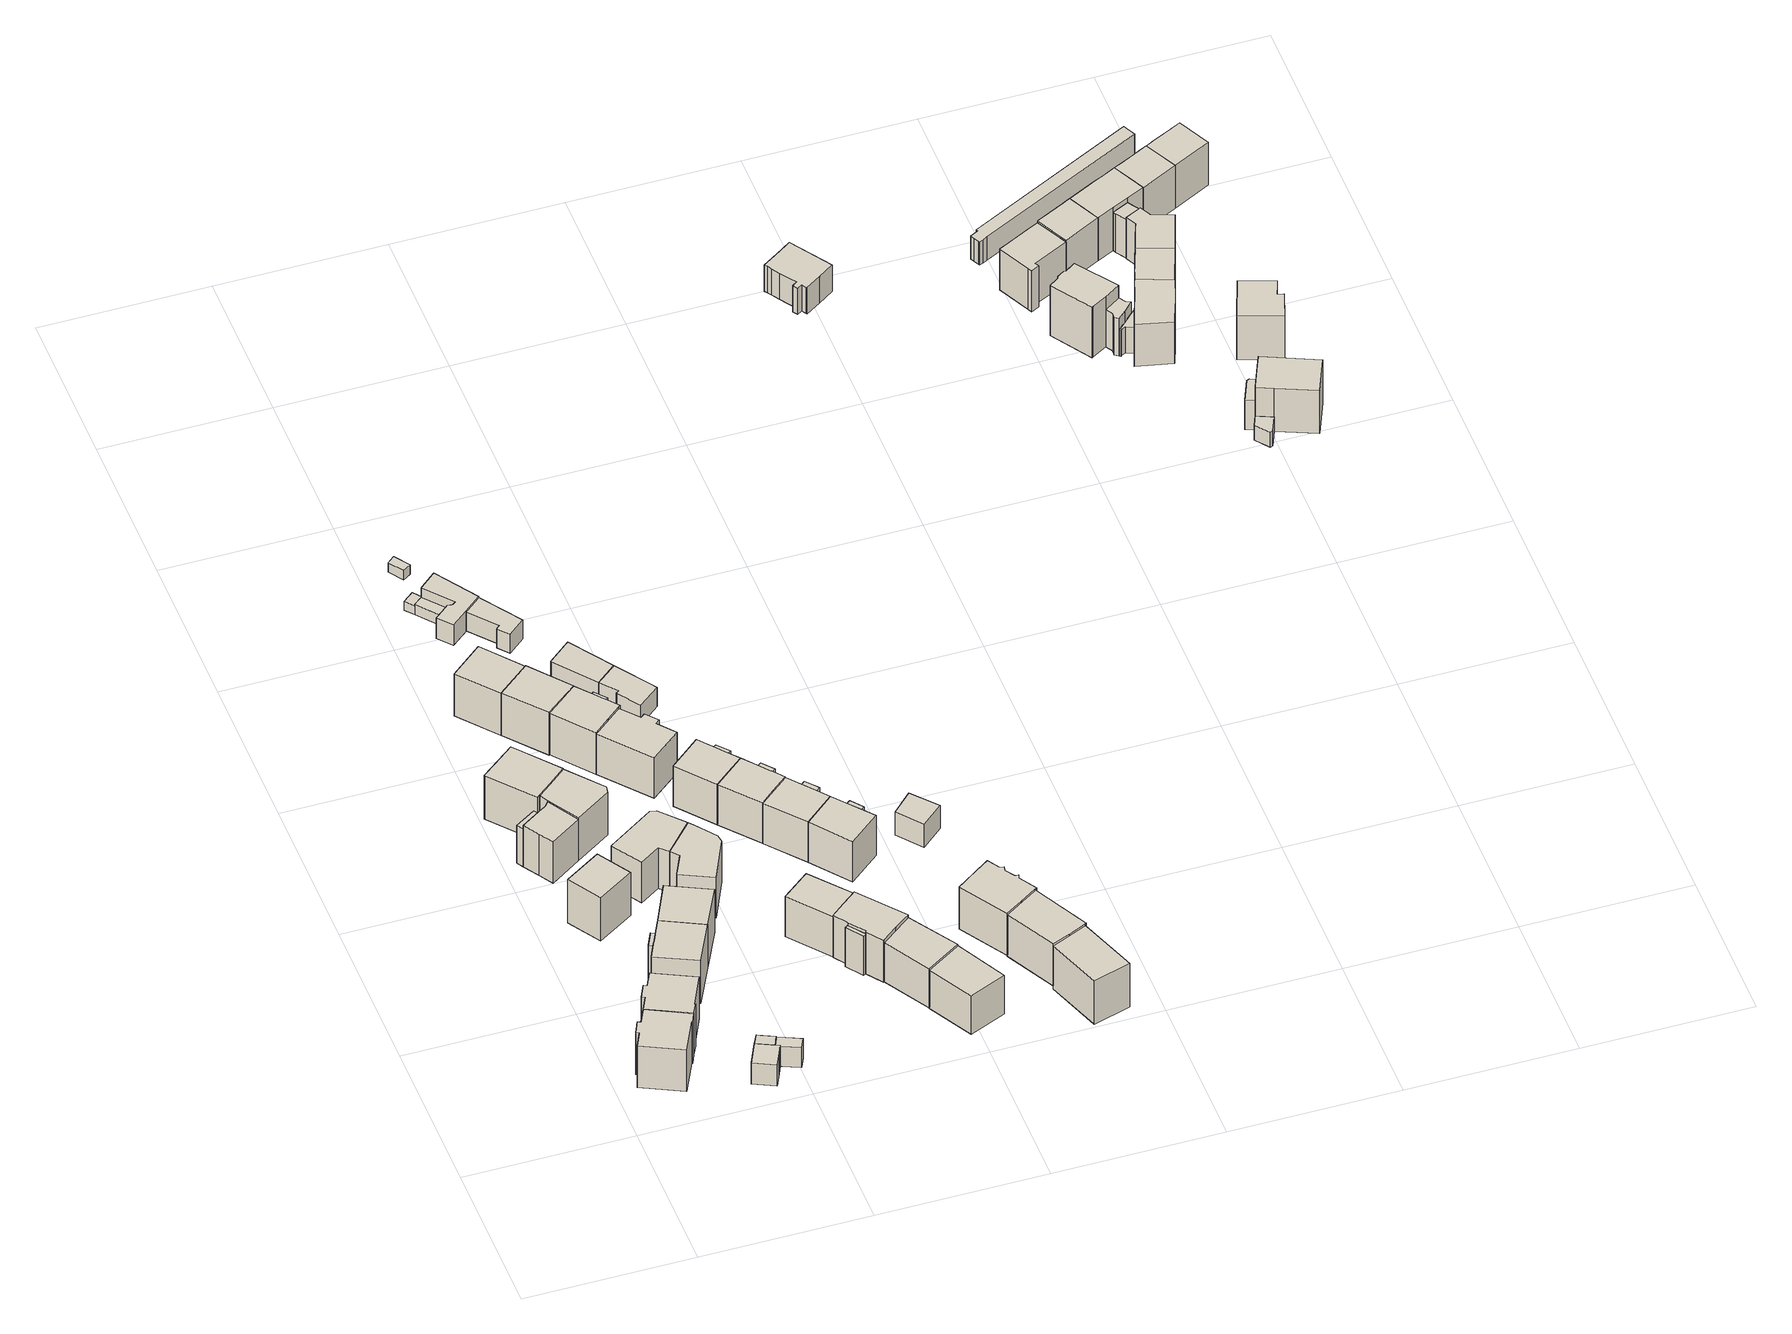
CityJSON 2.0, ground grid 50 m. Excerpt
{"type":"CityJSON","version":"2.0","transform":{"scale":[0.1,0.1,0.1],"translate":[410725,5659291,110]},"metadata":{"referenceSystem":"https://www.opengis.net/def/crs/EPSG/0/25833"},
"CityObjects":{
"building1":{"type":"Building","attributes":{"Dachtyp_tdc":"tdcHipAndGableRoof","Gemeindeschluessel":14612000,"Dachneigung":30.36,"QualitaetDacherkennung":65,"Geometrietyp2DReferenz":"3000","measuredHeight":17.59,"function":"31001_9998","roofType":"5000"},"geometry":[{"type":"Solid","lod":"1","boundaries":[[[[0,1,2,3,4,5,6,7,8,9,10]],[[11,12,13,14,15,16,17,18,19,20,21]],[[10,12,11,0]],[[9,13,12,10]],[[8,14,13,9]],[[7,15,14,8]],[[6,16,15,7]],[[5,17,16,6]],[[4,18,17,5]],[[3,19,18,4]],[[2,20,19,3]],[[1,21,20,2]],[[0,11,21,1]]]]}]},
"building2":{"type":"Building","attributes":{"Dachtyp_tdc":"tdcHipAndGableRoof","Gemeindeschluessel":14612000,"Dachneigung":31.25,"QualitaetDacherkennung":68,"Geometrietyp2DReferenz":"3000","measuredHeight":17.85,"function":"31001_9998","roofType":"5000"},"geometry":[{"type":"Solid","lod":"1","boundaries":[[[[22,23,24,25,26,27,28,29,30,31,32]],[[15,33,13,34,35,36,37,38,39,40,41]],[[32,33,15,22]],[[31,13,33,32]],[[30,34,13,31]],[[29,35,34,30]],[[28,36,35,29]],[[27,37,36,28]],[[26,38,37,27]],[[25,39,38,26]],[[24,40,39,25]],[[23,41,40,24]],[[22,15,41,23]]]]}]},
"building3":{"type":"Building","attributes":{"Dachtyp_tdc":"tdcTentRoof","Gemeindeschluessel":14612000,"Dachneigung":13.14,"QualitaetDacherkennung":45,"Geometrietyp2DReferenz":"3000","measuredHeight":16.64,"function":"31001_9998","roofType":"3500"},"geometry":[{"type":"Solid","lod":"1","boundaries":[[[[42,43,44,45]],[[46,47,48,49]],[[45,47,46,42]],[[44,48,47,45]],[[43,49,48,44]],[[42,46,49,43]]]]}]},
"building4":{"type":"Building","attributes":{"Gemeindeschluessel":14612000,"Geometrietyp2DReferenz":"3000","function":"31001_9998","roofType":"9999"},"children":["building4-1","building4-2"]},
"building4-1":{"type":"BuildingPart","attributes":{"Dachtyp_tdc":"tdcPolyFlatRoof","Dachneigung":21.03,"QualitaetDacherkennung":50,"Geometrietyp2DReferenz":"3000","measuredHeight":8.26,"roofType":"2100"},"parents":["building4"],"geometry":[{"type":"Solid","lod":"1","boundaries":[[[[50,51,52,53]],[[54,55,56,57]],[[53,55,54,50]],[[52,56,55,53]],[[51,57,56,52]],[[50,54,57,51]]]]}]},
"building4-2":{"type":"BuildingPart","attributes":{"Dachtyp_tdc":"tdcHipAndGableRoof","Dachneigung":22.49,"QualitaetDacherkennung":53,"Geometrietyp2DReferenz":"3000","measuredHeight":8.73,"roofType":"5000"},"parents":["building4"],"geometry":[{"type":"Solid","lod":"1","boundaries":[[[[58,59,60,61,62,63,64]],[[65,66,67,68,56,55,69]],[[64,66,65,58]],[[63,67,66,64]],[[62,68,67,63]],[[61,56,68,62]],[[60,55,56,61]],[[59,69,55,60]],[[58,65,69,59]]]]}]},
"building5":{"type":"Building","attributes":{"Gemeindeschluessel":14612000,"Geometrietyp2DReferenz":"3000","function":"31001_9998","roofType":"9999"},"children":["building5-1","building5-2"]},
"building5-1":{"type":"BuildingPart","attributes":{"Dachtyp_tdc":"tdcPolyFlatRoof","Dachneigung":28.24,"QualitaetDacherkennung":41,"Geometrietyp2DReferenz":"3000","measuredHeight":15.36,"roofType":"2100"},"parents":["building5"],"geometry":[{"type":"Solid","lod":"1","boundaries":[[[[70,71,72,73,74]],[[75,76,77,78,79]],[[74,76,75,70]],[[73,77,76,74]],[[72,78,77,73]],[[71,79,78,72]],[[70,75,79,71]]]]}]},
"building5-2":{"type":"BuildingPart","attributes":{"Dachtyp_tdc":"tdcHipAndGableRoof","Dachneigung":29.53,"QualitaetDacherkennung":75,"Geometrietyp2DReferenz":"3000","measuredHeight":17.91,"roofType":"5000"},"parents":["building5"],"geometry":[{"type":"Solid","lod":"1","boundaries":[[[[80,81,82,83,84,85,86,87]],[[76,88,89,90,91,92,78,77]],[[86,88,76,87]],[[85,89,88,86]],[[84,90,89,85]],[[83,91,90,84]],[[82,92,91,83]],[[81,78,92,82]],[[80,77,78,81]],[[87,76,77,80]]]]}]},
"building6":{"type":"Building","attributes":{"Dachtyp_tdc":"tdcGableRoof","Gemeindeschluessel":14612000,"Dachneigung":27.92,"QualitaetDacherkennung":73,"Geometrietyp2DReferenz":"3000","measuredHeight":17.83,"function":"31001_9998","roofType":"3100"},"geometry":[{"type":"Solid","lod":"1","boundaries":[[[[93,94,95,96,97,98,99,100]],[[101,102,103,104,105,106,107,108]],[[100,102,101,93]],[[99,103,102,100]],[[98,104,103,99]],[[97,105,104,98]],[[96,106,105,97]],[[95,107,106,96]],[[94,108,107,95]],[[93,101,108,94]]]]}]},
"building7":{"type":"Building","attributes":{"Gemeindeschluessel":14612000,"Geometrietyp2DReferenz":"3000","function":"31001_9998","roofType":"9999"},"children":["building7-1","building7-2","building7-3"]},
"building7-1":{"type":"BuildingPart","attributes":{"Dachtyp_tdc":"tdcFreeFormRoof","Dachneigung":31.11,"QualitaetDacherkennung":25,"Geometrietyp2DReferenz":"3000","measuredHeight":17.66,"roofType":"5000"},"parents":["building7"],"geometry":[{"type":"Solid","lod":"1","boundaries":[[[[109,110,111,112,113,114]],[[115,116,117,118,119,120]],[[114,116,115,109]],[[113,117,116,114]],[[112,118,117,113]],[[111,119,118,112]],[[110,120,119,111]],[[109,115,120,110]]]]}]},
"building7-2":{"type":"BuildingPart","attributes":{"Dachtyp_tdc":"tdcGableRoof","Dachneigung":27.42,"QualitaetDacherkennung":49,"Geometrietyp2DReferenz":"3000","measuredHeight":16.84,"roofType":"3100"},"parents":["building7"],"geometry":[{"type":"Solid","lod":"1","boundaries":[[[[121,122,123,124,125,126,127,128,129]],[[130,131,116,132,115,133,134,135,136]],[[129,131,130,121]],[[128,116,131,129]],[[127,132,116,128]],[[126,115,132,127]],[[125,133,115,126]],[[124,134,133,125]],[[123,135,134,124]],[[122,136,135,123]],[[121,130,136,122]]]]}]},
"building7-3":{"type":"BuildingPart","attributes":{"Dachtyp_tdc":"tdcPolyFlatRoof","Dachneigung":37.15,"QualitaetDacherkennung":37,"Geometrietyp2DReferenz":"3000","measuredHeight":14.7,"roofType":"2100"},"parents":["building7"],"geometry":[{"type":"Solid","lod":"1","boundaries":[[[[137,138,139,140]],[[141,136,135,142]],[[140,136,141,137]],[[139,135,136,140]],[[138,142,135,139]],[[137,141,142,138]]]]}]},
"building8":{"type":"Building","attributes":{"Dachtyp_tdc":"tdcPolyFlatRoof","Gemeindeschluessel":14612000,"Dachneigung":21.66,"QualitaetDacherkennung":42,"Geometrietyp2DReferenz":"3000","measuredHeight":8.08,"function":"31001_9998","roofType":"2100"},"geometry":[{"type":"Solid","lod":"1","boundaries":[[[[143,144,145,146,147]],[[148,149,150,151,152]],[[147,149,148,143]],[[146,150,149,147]],[[145,151,150,146]],[[144,152,151,145]],[[143,148,152,144]]]]}]},
"building9":{"type":"Building","attributes":{"Dachtyp_tdc":"tdcHipAndGableRoof","Gemeindeschluessel":14612000,"Dachneigung":30.16,"QualitaetDacherkennung":73,"Geometrietyp2DReferenz":"3000","measuredHeight":17.93,"function":"31001_9998","roofType":"5000"},"geometry":[{"type":"Solid","lod":"1","boundaries":[[[[86,84,153,154]],[[88,155,156,90]],[[154,155,88,86]],[[153,156,155,154]],[[84,90,156,153]],[[86,88,90,84]]]]}]},
"building10":{"type":"Building","attributes":{"Dachtyp_tdc":"tdcFreeFormRoof","Gemeindeschluessel":14612000,"Dachneigung":13.29,"QualitaetDacherkennung":38,"Geometrietyp2DReferenz":"3000","measuredHeight":15.95,"function":"31001_9998","roofType":"5000"},"geometry":[{"type":"Solid","lod":"1","boundaries":[[[[157,158,159,160,161,162,163]],[[164,165,166,167,168,169,170]],[[163,165,164,157]],[[162,166,165,163]],[[161,167,166,162]],[[160,168,167,161]],[[159,169,168,160]],[[158,170,169,159]],[[157,164,170,158]]]]}]},
"building11":{"type":"Building","attributes":{"Dachtyp_tdc":"tdcGableRoof","Gemeindeschluessel":14612000,"Dachneigung":31.74,"QualitaetDacherkennung":75,"Geometrietyp2DReferenz":"3000","measuredHeight":17.52,"function":"31001_9998","roofType":"3100"},"geometry":[{"type":"Solid","lod":"1","boundaries":[[[[171,172,173,174]],[[175,176,177,178]],[[174,176,175,171]],[[173,177,176,174]],[[172,178,177,173]],[[171,175,178,172]]]]}]},
"building12":{"type":"Building","attributes":{"Dachtyp_tdc":"tdcFreeFormRoof","Gemeindeschluessel":14612000,"Dachneigung":10.29,"QualitaetDacherkennung":36,"Geometrietyp2DReferenz":"3000","measuredHeight":16.08,"function":"31001_9998","roofType":"5000"},"geometry":[{"type":"Solid","lod":"1","boundaries":[[[[160,179,180,181,182,183,184,161]],[[185,186,187,188,189,190,191,192]],[[161,186,185,160]],[[184,187,186,161]],[[183,188,187,184]],[[182,189,188,183]],[[181,190,189,182]],[[180,191,190,181]],[[179,192,191,180]],[[160,185,192,179]]]]}]},
"building13":{"type":"Building","attributes":{"Dachtyp_tdc":"tdcGableRoof","Gemeindeschluessel":14612000,"Dachneigung":30.58,"QualitaetDacherkennung":76,"Geometrietyp2DReferenz":"3000","measuredHeight":17.57,"function":"31001_9998","roofType":"3100"},"geometry":[{"type":"Solid","lod":"1","boundaries":[[[[193,194,195,196]],[[197,198,199,200]],[[196,198,197,193]],[[195,199,198,196]],[[194,200,199,195]],[[193,197,200,194]]]]}]},
"building14":{"type":"Building","attributes":{"Dachtyp_tdc":"tdcPolyFlatRoof","Gemeindeschluessel":14612000,"Dachneigung":17.92,"QualitaetDacherkennung":48,"Geometrietyp2DReferenz":"3000","measuredHeight":3.75,"function":"31001_9998","roofType":"2100"},"geometry":[{"type":"Solid","lod":"1","boundaries":[[[[201,202,203,204,205]],[[206,207,208,209,210]],[[205,207,206,201]],[[204,208,207,205]],[[203,209,208,204]],[[202,210,209,203]],[[201,206,210,202]]]]}]},
"building15":{"type":"Building","attributes":{"Dachtyp_tdc":"tdcPolyFlatRoof","Gemeindeschluessel":14612000,"Dachneigung":0,"QualitaetDacherkennung":66,"Geometrietyp2DReferenz":"3000","measuredHeight":3.68,"function":"31001_9998","roofType":"1000"},"geometry":[{"type":"Solid","lod":"1","boundaries":[[[[211,212,213,214,215,216]],[[217,206,210,218,219,220]],[[216,206,217,211]],[[215,210,206,216]],[[214,218,210,215]],[[213,219,218,214]],[[212,220,219,213]],[[211,217,220,212]]]]}]},
"building16":{"type":"Building","attributes":{"Gemeindeschluessel":14612000,"Geometrietyp2DReferenz":"3000","function":"31001_9998","roofType":"9999"},"children":["building16-1","building16-2"]},
"building16-1":{"type":"BuildingPart","attributes":{"Dachtyp_tdc":"tdcGableRoof","Dachneigung":33.78,"QualitaetDacherkennung":76,"Geometrietyp2DReferenz":"3000","measuredHeight":17.54,"roofType":"3100"},"parents":["building16"],"geometry":[{"type":"Solid","lod":"1","boundaries":[[[[221,222,223,224,225,226,227,228,229,230]],[[231,232,233,234,235,236,237,238,239,240]],[[230,231,240,221]],[[229,232,231,230]],[[228,233,232,229]],[[227,234,233,228]],[[226,235,234,227]],[[225,236,235,226]],[[224,237,236,225]],[[223,238,237,224]],[[222,239,238,223]],[[221,240,239,222]]]]}]},
"building16-2":{"type":"BuildingPart","attributes":{"Dachtyp_tdc":"tdcPolyFlatRoof","Dachneigung":29.51,"QualitaetDacherkennung":40,"Geometrietyp2DReferenz":"3000","measuredHeight":15.02,"roofType":"2100"},"parents":["building16"],"geometry":[{"type":"Solid","lod":"1","boundaries":[[[[241,242,243,244,245]],[[231,240,246,247,232]],[[245,240,231,241]],[[244,246,240,245]],[[243,247,246,244]],[[242,232,247,243]],[[241,231,232,242]]]]}]},
"building17":{"type":"Building","attributes":{"Dachtyp_tdc":"tdcGableRoof","Gemeindeschluessel":14612000,"Dachneigung":67.74,"QualitaetDacherkennung":7,"Geometrietyp2DReferenz":"3000","measuredHeight":6.05,"function":"31001_9998","roofType":"3100"},"geometry":[{"type":"Solid","lod":"1","boundaries":[[[[248,249,250,251]],[[252,253,254,255]],[[251,253,252,248]],[[250,254,253,251]],[[249,255,254,250]],[[248,252,255,249]]]]}]},
"building18":{"type":"Building","attributes":{"Dachtyp_tdc":"tdcPolyFlatRoof","Gemeindeschluessel":14612000,"Dachneigung":0,"QualitaetDacherkennung":65,"Geometrietyp2DReferenz":"3000","measuredHeight":7.5,"function":"31001_9998","roofType":"1000"},"geometry":[{"type":"Solid","lod":"1","boundaries":[[[[256,257,258,259,260,261,262,263,264,265,266]],[[267,268,269,270,271,272,273,274,275,276,277]],[[266,268,267,256]],[[265,269,268,266]],[[264,270,269,265]],[[263,271,270,264]],[[262,272,271,263]],[[261,273,272,262]],[[260,274,273,261]],[[259,275,274,260]],[[258,276,275,259]],[[257,277,276,258]],[[256,267,277,257]]]]}]},
"building19":{"type":"Building","attributes":{"Dachtyp_tdc":"tdcFreeFormRoof","Gemeindeschluessel":14612000,"Dachneigung":35.5,"QualitaetDacherkennung":73,"Geometrietyp2DReferenz":"3000","measuredHeight":17.68,"function":"31001_9998","roofType":"5000"},"geometry":[{"type":"Solid","lod":"1","boundaries":[[[[278,279,280,281,282,283,284,285]],[[286,287,288,289,290,291,292,293]],[[285,287,286,278]],[[284,288,287,285]],[[283,289,288,284]],[[282,290,289,283]],[[281,291,290,282]],[[280,292,291,281]],[[279,293,292,280]],[[278,286,293,279]]]]}]},
"building20":{"type":"Building","attributes":{"Dachtyp_tdc":"tdcPolyFlatRoof","Gemeindeschluessel":14612000,"Dachneigung":0,"QualitaetDacherkennung":73,"Geometrietyp2DReferenz":"3000","measuredHeight":6.99,"function":"31001_9998","roofType":"1000"},"geometry":[{"type":"Solid","lod":"1","boundaries":[[[[294,295,296,297,298,299]],[[300,301,302,303,304,305]],[[299,301,300,294]],[[298,302,301,299]],[[297,303,302,298]],[[296,304,303,297]],[[295,305,304,296]],[[294,300,305,295]]]]}]},
"building21":{"type":"Building","attributes":{"Dachtyp_tdc":"tdcPolyFlatRoof","Gemeindeschluessel":14612000,"Dachneigung":0,"QualitaetDacherkennung":49,"Geometrietyp2DReferenz":"3000","measuredHeight":14.82,"function":"31001_9998","roofType":"1000"},"geometry":[{"type":"Solid","lod":"1","boundaries":[[[[306,307,308,309]],[[310,311,312,313]],[[309,311,310,306]],[[308,312,311,309]],[[307,313,312,308]],[[306,310,313,307]]]]}]},
"building22":{"type":"Building","attributes":{"Gemeindeschluessel":14612000,"Geometrietyp2DReferenz":"3000","function":"31001_9998","roofType":"9999"},"children":["building22-1","building22-2"]},
"building22-1":{"type":"BuildingPart","attributes":{"Dachtyp_tdc":"tdcHipAndGableRoof","Dachneigung":22.82,"QualitaetDacherkennung":56,"Geometrietyp2DReferenz":"3000","measuredHeight":16.37,"roofType":"5000"},"parents":["building22"],"geometry":[{"type":"Solid","lod":"1","boundaries":[[[[314,315,316,317,318,319,320]],[[321,322,323,324,325,326,327]],[[320,321,327,314]],[[319,322,321,320]],[[318,323,322,319]],[[317,324,323,318]],[[316,325,324,317]],[[315,326,325,316]],[[314,327,326,315]]]]}]},
"building22-2":{"type":"BuildingPart","attributes":{"Dachtyp_tdc":"tdcFreeFormRoof","Dachneigung":50.53,"QualitaetDacherkennung":21,"Geometrietyp2DReferenz":"3000","measuredHeight":14.73,"roofType":"5000"},"parents":["building22"],"geometry":[{"type":"Solid","lod":"1","boundaries":[[[[328,329,330,331]],[[326,332,333,327]],[[331,332,326,328]],[[330,333,332,331]],[[329,327,333,330]],[[328,326,327,329]]]]}]},
"building23":{"type":"Building","attributes":{"Gemeindeschluessel":14612000,"Geometrietyp2DReferenz":"3000","function":"31001_9998","roofType":"9999"},"children":["building23-1","building23-2"]},
"building23-1":{"type":"BuildingPart","attributes":{"Dachtyp_tdc":"tdcFreeFormRoof","Dachneigung":58.33,"QualitaetDacherkennung":24,"Geometrietyp2DReferenz":"3000","measuredHeight":14.78,"roofType":"5000"},"parents":["building23"],"geometry":[{"type":"Solid","lod":"1","boundaries":[[[[334,335,336,337,338,339]],[[340,341,342,343,344,345]],[[339,341,340,334]],[[338,342,341,339]],[[337,343,342,338]],[[336,344,343,337]],[[335,345,344,336]],[[334,340,345,335]]]]}]},
"building23-2":{"type":"BuildingPart","attributes":{"Dachtyp_tdc":"tdcGableRoof","Dachneigung":32.06,"QualitaetDacherkennung":62,"Geometrietyp2DReferenz":"3000","measuredHeight":17.32,"roofType":"3100"},"parents":["building23"],"geometry":[{"type":"Solid","lod":"1","boundaries":[[[[346,347,348,349,350,351,352,353,354,355,356]],[[344,343,342,341,357,358,359,360,361,362,363]],[[356,343,344,346]],[[355,342,343,356]],[[354,341,342,355]],[[353,357,341,354]],[[352,358,357,353]],[[351,359,358,352]],[[350,360,359,351]],[[349,361,360,350]],[[348,362,361,349]],[[347,363,362,348]],[[346,344,363,347]]]]}]},
"building24":{"type":"Building","attributes":{"Dachtyp_tdc":"tdcPolyFlatRoof","Gemeindeschluessel":14612000,"Dachneigung":4.1,"QualitaetDacherkennung":80,"Geometrietyp2DReferenz":"3000","measuredHeight":7.45,"function":"31001_9998","roofType":"2100"},"geometry":[{"type":"Solid","lod":"1","boundaries":[[[[364,365,366,367]],[[368,369,370,371]],[[367,369,368,364]],[[366,370,369,367]],[[365,371,370,366]],[[364,368,371,365]]]]}]},
"building25":{"type":"Building","attributes":{"Dachtyp_tdc":"tdcPolyFlatRoof","Gemeindeschluessel":14612000,"Dachneigung":3.81,"QualitaetDacherkennung":83,"Geometrietyp2DReferenz":"3000","measuredHeight":7.42,"function":"31001_9998","roofType":"2100"},"geometry":[{"type":"Solid","lod":"1","boundaries":[[[[372,373,374,366,365,375]],[[376,377,371,370,378,379]],[[375,377,376,372]],[[365,371,377,375]],[[366,370,371,365]],[[374,378,370,366]],[[373,379,378,374]],[[372,376,379,373]]]]}]},
"building26":{"type":"Building","attributes":{"Gemeindeschluessel":14612000,"Geometrietyp2DReferenz":"3000","function":"31001_9998","roofType":"9999"},"children":["building26-1","building26-2"]},
"building26-1":{"type":"BuildingPart","attributes":{"Dachtyp_tdc":"tdcGableRoof","Dachneigung":24.34,"QualitaetDacherkennung":66,"Geometrietyp2DReferenz":"3000","measuredHeight":16.35,"roofType":"3100"},"parents":["building26"],"geometry":[{"type":"Solid","lod":"1","boundaries":[[[[380,320,381,318,382,383,384,385,386]],[[387,388,389,390,391,323,392,321,393]],[[386,387,393,380]],[[385,388,387,386]],[[384,389,388,385]],[[383,390,389,384]],[[382,391,390,383]],[[318,323,391,382]],[[381,392,323,318]],[[320,321,392,381]],[[380,393,321,320]]]]}]},
"building26-2":{"type":"BuildingPart","attributes":{"Dachtyp_tdc":"tdcPolyFlatRoof","Dachneigung":31.78,"QualitaetDacherkennung":42,"Geometrietyp2DReferenz":"3000","measuredHeight":14.82,"roofType":"2100"},"parents":["building26"],"geometry":[{"type":"Solid","lod":"1","boundaries":[[[[394,395,396,397,398]],[[399,388,387,393,400]],[[398,388,399,394]],[[397,387,388,398]],[[396,393,387,397]],[[395,400,393,396]],[[394,399,400,395]]]]}]},
"building27":{"type":"Building","attributes":{"Dachtyp_tdc":"tdcGableRoof","Gemeindeschluessel":14612000,"Dachneigung":31.63,"QualitaetDacherkennung":67,"Geometrietyp2DReferenz":"3000","measuredHeight":16.42,"function":"31001_9998","roofType":"3100"},"geometry":[{"type":"Solid","lod":"1","boundaries":[[[[401,402,403,404]],[[360,405,406,362]],[[404,405,360,401]],[[403,406,405,404]],[[402,362,406,403]],[[401,360,362,402]]]]}]},
"building28":{"type":"Building","attributes":{"Dachtyp_tdc":"tdcGableRoof","Gemeindeschluessel":14612000,"Dachneigung":33.18,"QualitaetDacherkennung":71,"Geometrietyp2DReferenz":"3000","measuredHeight":16.23,"function":"31001_9998","roofType":"3100"},"geometry":[{"type":"Solid","lod":"1","boundaries":[[[[407,408,409,410]],[[411,412,413,414]],[[410,412,411,407]],[[409,413,412,410]],[[408,414,413,409]],[[407,411,414,408]]]]}]},
"building29":{"type":"Building","attributes":{"Gemeindeschluessel":14612000,"Geometrietyp2DReferenz":"3000","function":"31001_9998","roofType":"9999"},"children":["building29-1","building29-2"]},
"building29-1":{"type":"BuildingPart","attributes":{"Dachtyp_tdc":"tdcGableRoof","Dachneigung":28.5,"QualitaetDacherkennung":69,"Geometrietyp2DReferenz":"3000","measuredHeight":16.5,"roofType":"3100"},"parents":["building29"],"geometry":[{"type":"Solid","lod":"1","boundaries":[[[[415,416,417,418,419,420]],[[421,422,423,424,425,426]],[[420,422,421,415]],[[419,423,422,420]],[[418,424,423,419]],[[417,425,424,418]],[[416,426,425,417]],[[415,421,426,416]]]]}]},
"building29-2":{"type":"BuildingPart","attributes":{"Dachtyp_tdc":"tdcPolyFlatRoof","Dachneigung":32.45,"QualitaetDacherkennung":43,"Geometrietyp2DReferenz":"3000","measuredHeight":14.82,"roofType":"2100"},"parents":["building29"],"geometry":[{"type":"Solid","lod":"1","boundaries":[[[[427,428,429,430]],[[431,424,423,432]],[[430,424,431,427]],[[429,423,424,430]],[[428,432,423,429]],[[427,431,432,428]]]]}]},
"building30":{"type":"Building","attributes":{"Gemeindeschluessel":14612000,"Geometrietyp2DReferenz":"3000","function":"31001_9998","roofType":"9999"},"children":["building30-1","building30-2"]},
"building30-1":{"type":"BuildingPart","attributes":{"Dachtyp_tdc":"tdcGableRoof","Dachneigung":36.04,"QualitaetDacherkennung":31,"Geometrietyp2DReferenz":"3000","measuredHeight":14.49,"roofType":"3100"},"parents":["building30"],"geometry":[{"type":"Solid","lod":"1","boundaries":[[[[433,434,435,436]],[[437,438,439,440]],[[436,438,437,433]],[[435,439,438,436]],[[434,440,439,435]],[[433,437,440,434]]]]}]},
"building30-2":{"type":"BuildingPart","attributes":{"Dachtyp_tdc":"tdcGableRoof","Dachneigung":26.76,"QualitaetDacherkennung":63,"Geometrietyp2DReferenz":"3000","measuredHeight":16.39,"roofType":"3100"},"parents":["building30"],"geometry":[{"type":"Solid","lod":"1","boundaries":[[[[441,417,416,442,443,444]],[[440,439,445,446,426,425]],[[444,439,440,441]],[[443,445,439,444]],[[442,446,445,443]],[[416,426,446,442]],[[417,425,426,416]],[[441,440,425,417]]]]}]},
"building31":{"type":"Building","attributes":{"Dachtyp_tdc":"tdcGableRoof","Gemeindeschluessel":14612000,"Dachneigung":13.31,"QualitaetDacherkennung":72,"Geometrietyp2DReferenz":"3000","measuredHeight":16.45,"function":"31001_9998","roofType":"3100"},"geometry":[{"type":"Solid","lod":"1","boundaries":[[[[447,448,449,450,451,452,453,454,455,456,457,458,459]],[[460,461,462,463,464,465,466,467,468,469,470,471,472]],[[459,461,460,447]],[[458,462,461,459]],[[457,463,462,458]],[[456,464,463,457]],[[455,465,464,456]],[[454,466,465,455]],[[453,467,466,454]],[[452,468,467,453]],[[451,469,468,452]],[[450,470,469,451]],[[449,471,470,450]],[[448,472,471,449]],[[447,460,472,448]]]]}]},
"building32":{"type":"Building","attributes":{"Dachtyp_tdc":"tdcGableRoof","Gemeindeschluessel":14612000,"Dachneigung":25.16,"QualitaetDacherkennung":75,"Geometrietyp2DReferenz":"3000","measuredHeight":16.8,"function":"31001_9998","roofType":"3100"},"geometry":[{"type":"Solid","lod":"1","boundaries":[[[[473,474,475,476,477,478,479,480]],[[481,482,483,484,485,486,487,488]],[[480,482,481,473]],[[479,483,482,480]],[[478,484,483,479]],[[477,485,484,478]],[[476,486,485,477]],[[475,487,486,476]],[[474,488,487,475]],[[473,481,488,474]]]]}]},
"building33":{"type":"Building","attributes":{"Dachtyp_tdc":"tdcGableRoof","Gemeindeschluessel":14612000,"Dachneigung":67.62,"QualitaetDacherkennung":3,"Geometrietyp2DReferenz":"3000","measuredHeight":15.06,"function":"31001_9998","roofType":"3100"},"geometry":[{"type":"Solid","lod":"1","boundaries":[[[[489,490,491,492]],[[493,494,495,496]],[[492,494,493,489]],[[491,495,494,492]],[[490,496,495,491]],[[489,493,496,490]]]]}]},
"building34":{"type":"Building","attributes":{"Dachtyp_tdc":"tdcGableRoof","Gemeindeschluessel":14612000,"Dachneigung":31.38,"QualitaetDacherkennung":62,"Geometrietyp2DReferenz":"3000","measuredHeight":17.93,"function":"31001_9998","roofType":"3100"},"geometry":[{"type":"Solid","lod":"1","boundaries":[[[[497,498,499,500]],[[501,502,503,504]],[[500,502,501,497]],[[499,503,502,500]],[[498,504,503,499]],[[497,501,504,498]]]]}]},
"building35":{"type":"Building","attributes":{"Dachtyp_tdc":"tdcGableRoof","Gemeindeschluessel":14612000,"Dachneigung":26.04,"QualitaetDacherkennung":77,"Geometrietyp2DReferenz":"3000","measuredHeight":11.46,"function":"31001_9998","roofType":"3100"},"geometry":[{"type":"Solid","lod":"1","boundaries":[[[[505,506,507,508,509,510,511,512,513,514,515,516,517,518]],[[519,520,521,522,523,524,525,526,527,528,529,530,531,532]],[[518,520,519,505]],[[517,521,520,518]],[[516,522,521,517]],[[515,523,522,516]],[[514,524,523,515]],[[513,525,524,514]],[[512,526,525,513]],[[511,527,526,512]],[[510,528,527,511]],[[509,529,528,510]],[[508,530,529,509]],[[507,531,530,508]],[[506,532,531,507]],[[505,519,532,506]]]]}]},
"building36":{"type":"Building","attributes":{"Dachtyp_tdc":"tdcHipAndGableRoof","Gemeindeschluessel":14612000,"Dachneigung":48.34,"QualitaetDacherkennung":61,"Geometrietyp2DReferenz":"3000","measuredHeight":18.85,"function":"31001_9998","roofType":"5000"},"geometry":[{"type":"Solid","lod":"1","boundaries":[[[[533,534,535,536,537,538,539,540,541,542,543,544,545]],[[546,547,548,549,550,551,552,553,554,555,556,557,558]],[[545,547,546,533]],[[544,548,547,545]],[[543,549,548,544]],[[542,550,549,543]],[[541,551,550,542]],[[540,552,551,541]],[[539,553,552,540]],[[538,554,553,539]],[[537,555,554,538]],[[536,556,555,537]],[[535,557,556,536]],[[534,558,557,535]],[[533,546,558,534]]]]}]},
"building37":{"type":"Building","attributes":{"Dachtyp_tdc":"tdcHipRoof","Gemeindeschluessel":14612000,"Dachneigung":47.48,"QualitaetDacherkennung":49,"Geometrietyp2DReferenz":"3000","measuredHeight":21.75,"function":"31001_9998","roofType":"3200"},"geometry":[{"type":"Solid","lod":"1","boundaries":[[[[559,560,561,562,563,564,565,566,567,568]],[[569,570,571,572,573,574,575,576,577,578]],[[568,570,569,559]],[[567,571,570,568]],[[566,572,571,567]],[[565,573,572,566]],[[564,574,573,565]],[[563,575,574,564]],[[562,576,575,563]],[[561,577,576,562]],[[560,578,577,561]],[[559,569,578,560]]]]}]},
"building38":{"type":"Building","attributes":{"Gemeindeschluessel":14612000,"Geometrietyp2DReferenz":"3000","function":"31001_9998","roofType":"9999"},"children":["building38-1","building38-2","building38-3"]},
"building38-1":{"type":"BuildingPart","attributes":{"Dachtyp_tdc":"tdcFreeFormRoof","Dachneigung":67.45,"QualitaetDacherkennung":24,"Geometrietyp2DReferenz":"3000","measuredHeight":16.64,"roofType":"5000"},"parents":["building38"],"geometry":[{"type":"MultiSurface","lod":"1","boundaries":[[[579,580,579,581,582,583,584,585,586,587]],[[588,589,590,591,592,593,594,595,588,596]],[[587,589,588,579]],[[586,590,589,587]],[[585,591,590,586]],[[584,592,591,585]],[[583,593,592,584]],[[582,594,593,583]],[[581,595,594,582]],[[579,588,595,581]],[[580,596,588,579]]]}]},
"building38-2":{"type":"BuildingPart","attributes":{"Dachtyp_tdc":"tdcHipAndGableRoof","Dachneigung":48.27,"QualitaetDacherkennung":68,"Geometrietyp2DReferenz":"3000","measuredHeight":18.91,"roofType":"5000"},"parents":["building38"],"geometry":[{"type":"Solid","lod":"1","boundaries":[[[[597,598,599,600,601,602,603,604,605,606,607]],[[608,609,610,611,612,613,614,615,616,596,595]],[[607,608,595,597]],[[606,609,608,607]],[[605,610,609,606]],[[604,611,610,605]],[[603,612,611,604]],[[602,613,612,603]],[[601,614,613,602]],[[600,615,614,601]],[[599,616,615,600]],[[598,596,616,599]],[[597,595,596,598]]]]}]},
"building38-3":{"type":"BuildingPart","attributes":{"Dachtyp_tdc":"tdcGableRoof","Dachneigung":48.19,"QualitaetDacherkennung":42,"Geometrietyp2DReferenz":"3000","measuredHeight":16,"roofType":"3100"},"parents":["building38"],"geometry":[{"type":"Solid","lod":"1","boundaries":[[[[617,618,619,620,621,622,623,624,625,626]],[[627,594,628,592,629,630,631,632,633,634]],[[626,594,627,617]],[[625,628,594,626]],[[624,592,628,625]],[[623,629,592,624]],[[622,630,629,623]],[[621,631,630,622]],[[620,632,631,621]],[[619,633,632,620]],[[618,634,633,619]],[[617,627,634,618]]]]}]},
"building39":{"type":"Building","attributes":{"Dachtyp_tdc":"tdcFreeFormRoof","Gemeindeschluessel":14612000,"Dachneigung":47.54,"QualitaetDacherkennung":64,"Geometrietyp2DReferenz":"3000","measuredHeight":18.93,"function":"31001_9998","roofType":"5000"},"geometry":[{"type":"Solid","lod":"1","boundaries":[[[[635,636,637,638,639,640,641,642,643,644]],[[548,645,646,647,648,649,650,651,551,550]],[[644,645,548,635]],[[643,646,645,644]],[[642,647,646,643]],[[641,648,647,642]],[[640,649,648,641]],[[639,650,649,640]],[[638,651,650,639]],[[637,551,651,638]],[[636,550,551,637]],[[635,548,550,636]]]]}]},
"building40":{"type":"Building","attributes":{"Dachtyp_tdc":"tdcPolyFlatRoof","Gemeindeschluessel":14612000,"Dachneigung":0,"QualitaetDacherkennung":1,"Geometrietyp2DReferenz":"3000","measuredHeight":10.93,"function":"31001_9998","roofType":"1000"},"geometry":[{"type":"Solid","lod":"1","boundaries":[[[[652,653,654,655,656]],[[657,658,659,660,661]],[[656,658,657,652]],[[655,659,658,656]],[[654,660,659,655]],[[653,661,660,654]],[[652,657,661,653]]]]}]},
"building41":{"type":"Building","attributes":{"Dachtyp_tdc":"tdcPolyFlatRoof","Gemeindeschluessel":14612000,"Dachneigung":0,"QualitaetDacherkennung":45,"Geometrietyp2DReferenz":"3000","measuredHeight":3,"function":"31001_9998","roofType":"1000"},"geometry":[{"type":"Solid","lod":"1","boundaries":[[[[662,663,664,665]],[[666,667,668,669]],[[665,667,666,662]],[[664,668,667,665]],[[663,669,668,664]],[[662,666,669,663]]]]}]},
"building42":{"type":"Building","attributes":{"Dachtyp_tdc":"tdcGableRoof","Gemeindeschluessel":14612000,"Dachneigung":48.76,"QualitaetDacherkennung":75,"Geometrietyp2DReferenz":"3000","measuredHeight":18.88,"function":"31001_9998","roofType":"3100"},"geometry":[{"type":"Solid","lod":"1","boundaries":[[[[670,603,671,672,673,674,675,676,677,678,605]],[[679,610,680,681,682,683,684,685,686,687,612]],[[605,610,679,670]],[[678,680,610,605]],[[677,681,680,678]],[[676,682,681,677]],[[675,683,682,676]],[[674,684,683,675]],[[673,685,684,674]],[[672,686,685,673]],[[671,687,686,672]],[[603,612,687,671]],[[670,679,612,603]]]]}]},
"building43":{"type":"Building","attributes":{"Gemeindeschluessel":14612000,"Dachneigung":68.56,"Dachorientierung":-116.44,"MittlereTraufHoehe":118.87,"QualitaetDacherkennung":27,"ObjektHoehe":9,"BodenHoehe":110.46,"Geometrietyp2DReferenz":"3000","AbsoluteHoehe":119.46,"Dachflaeche":256.41,"measuredHeight":9,"function":"31001_2000","roofType":"3100","storeysAboveGround":3},"geometry":[{"type":"Solid","lod":"1","boundaries":[[[[688,689,690,691,692,693,694,695,696,697,698,699]],[[700,701,702,703,704,705,706,707,708,709,710,711]],[[699,701,700,688]],[[698,702,701,699]],[[697,703,702,698]],[[696,704,703,697]],[[695,705,704,696]],[[694,706,705,695]],[[693,707,706,694]],[[692,708,707,693]],[[691,709,708,692]],[[690,710,709,691]],[[689,711,710,690]],[[688,700,711,689]]]]}]},
"building44":{"type":"Building","attributes":{"Gemeindeschluessel":14612000,"Geometrietyp2DReferenz":"3000","function":"31001_9998","roofType":"9999"},"children":["building44-1","building44-2"]},
"building44-1":{"type":"BuildingPart","attributes":{"Dachtyp_tdc":"tdcPolyFlatRoof","Dachneigung":0,"QualitaetDacherkennung":54,"Geometrietyp2DReferenz":"3000","measuredHeight":5.37,"roofType":"1000"},"parents":["building44"],"geometry":[{"type":"Solid","lod":"1","boundaries":[[[[712,713,714,715,716]],[[717,718,719,720,721]],[[716,718,717,712]],[[715,719,718,716]],[[714,720,719,715]],[[713,721,720,714]],[[712,717,721,713]]]]}]},
"building44-2":{"type":"BuildingPart","attributes":{"Dachtyp_tdc":"tdcFreeFormRoof","Dachneigung":31.02,"QualitaetDacherkennung":59,"Geometrietyp2DReferenz":"3000","measuredHeight":17.85,"roofType":"5000"},"parents":["building44"],"geometry":[{"type":"Solid","lod":"1","boundaries":[[[[722,723,724,725,726,727]],[[666,669,728,729,719,718]],[[727,669,666,722]],[[726,728,669,727]],[[725,729,728,726]],[[724,719,729,725]],[[723,718,719,724]],[[722,666,718,723]]]]}]},
"building45":{"type":"Building","attributes":{"Gemeindeschluessel":14612000,"Geometrietyp2DReferenz":"3000","function":"31001_9998","roofType":"9999"},"children":["building45-1","building45-2"]},
"building45-1":{"type":"BuildingPart","attributes":{"Dachtyp_tdc":"tdcGableRoof","Dachneigung":48.62,"QualitaetDacherkennung":65,"Geometrietyp2DReferenz":"3000","measuredHeight":15.88,"roofType":"3100"},"parents":["building45"],"geometry":[{"type":"Solid","lod":"1","boundaries":[[[[730,731,732,733,734,735,736,737]],[[738,739,740,741,742,743,744,745]],[[737,739,738,730]],[[736,740,739,737]],[[735,741,740,736]],[[734,742,741,735]],[[733,743,742,734]],[[732,744,743,733]],[[731,745,744,732]],[[730,738,745,731]]]]}]},
"building45-2":{"type":"BuildingPart","attributes":{"Dachtyp_tdc":"tdcGableRoof","Dachneigung":47.92,"QualitaetDacherkennung":55,"Geometrietyp2DReferenz":"3000","measuredHeight":18.96,"roofType":"3100"},"parents":["building45"],"geometry":[{"type":"Solid","lod":"1","boundaries":[[[[746,747,639,748,638,749,750,751,752,753,754,755]],[[756,757,758,759,760,740,738,761,651,762,650,763]],[[755,757,756,746]],[[754,758,757,755]],[[753,759,758,754]],[[752,760,759,753]],[[751,740,760,752]],[[750,738,740,751]],[[749,761,738,750]],[[638,651,761,749]],[[748,762,651,638]],[[639,650,762,748]],[[747,763,650,639]],[[746,756,763,747]]]]}]},
"building46":{"type":"Building","attributes":{"Dachtyp_tdc":"tdcFreeFormRoof","Gemeindeschluessel":14612000,"Dachneigung":48,"QualitaetDacherkennung":55,"Geometrietyp2DReferenz":"3000","measuredHeight":19,"function":"31001_9998","roofType":"5000"},"geometry":[{"type":"Solid","lod":"1","boundaries":[[[[764,765,766,767,768,769,770,771,772]],[[773,774,775,776,777,778,779,780,781]],[[772,774,773,764]],[[771,775,774,772]],[[770,776,775,771]],[[769,777,776,770]],[[768,778,777,769]],[[767,779,778,768]],[[766,780,779,767]],[[765,781,780,766]],[[764,773,781,765]]]]}]},
"building47":{"type":"Building","attributes":{"Dachtyp_tdc":"tdcFreeFormRoof","Gemeindeschluessel":14612000,"Dachneigung":53.67,"QualitaetDacherkennung":40,"Geometrietyp2DReferenz":"3000","measuredHeight":19.74,"function":"31001_9998","roofType":"5000"},"geometry":[{"type":"Solid","lod":"1","boundaries":[[[[782,783,784,785,786,787,788]],[[789,790,791,792,793,794,795]],[[788,790,789,782]],[[787,791,790,788]],[[786,792,791,787]],[[785,793,792,786]],[[784,794,793,785]],[[783,795,794,784]],[[782,789,795,783]]]]}]},
"building48":{"type":"Building","attributes":{"Dachtyp_tdc":"tdcFreeFormRoof","Gemeindeschluessel":14612000,"Dachneigung":48.99,"QualitaetDacherkennung":64,"Geometrietyp2DReferenz":"3000","measuredHeight":18.89,"function":"31001_9998","roofType":"5000"},"geometry":[{"type":"Solid","lod":"1","boundaries":[[[[796,797,798,799,800,801,802,803,804]],[[805,806,807,808,809,810,811,760,758]],[[804,806,805,796]],[[803,807,806,804]],[[802,808,807,803]],[[801,809,808,802]],[[800,810,809,801]],[[799,811,810,800]],[[798,760,811,799]],[[797,758,760,798]],[[796,805,758,797]]]]}]},
"building49":{"type":"Building","attributes":{"Dachtyp_tdc":"tdcFreeFormRoof","Gemeindeschluessel":14612000,"Dachneigung":48.34,"QualitaetDacherkennung":62,"Geometrietyp2DReferenz":"3000","measuredHeight":18.9,"function":"31001_9998","roofType":"5000"},"geometry":[{"type":"Solid","lod":"1","boundaries":[[[[799,812,813,814,815,816,800]],[[811,810,817,818,819,820,821]],[[800,810,811,799]],[[816,817,810,800]],[[815,818,817,816]],[[814,819,818,815]],[[813,820,819,814]],[[812,821,820,813]],[[799,811,821,812]]]]}]}
},
"vertices":[
[85,246,179],[67,206,179],[76,202,179],[54,156,179],[175,98,179],[223,198,179],[225,196,179],[239,226,179],[176,257,179],[116,286,179],[94,241,179],[85,246,26],[94,241,26],[116,286,26],[176,257,26],[239,226,26],[225,196,26],[223,198,26],[175,98,26],[54,156,26],[76,202,26],[67,206,26],
[239,226,181],[255,258,181],[252,259,181],[298,355,181],[177,413,181],[155,368,181],[145,372,181],[126,331,181],[135,326,181],[116,286,181],[175,257,181],[175,257,26],[135,326,26],[126,331,26],[145,372,26],[155,368,26],[177,413,26],[298,355,26],[252,259,26],[255,258,26],
[194,891,186],[86,823,186],[147,726,186],[255,794,186],[194,891,27],[255,794,27],[147,726,27],[86,823,27],
[446,148,101],[396,171,101],[380,139,101],[431,115,101],[446,148,25],[431,115,25],[380,139,25],[396,171,25],
[438,98,103],[443,110,103],[431,115,103],[380,139,103],[348,70,103],[412,41,103],[431,81,103],[438,98,25],[431,81,25],[412,41,25],[348,70,25],[443,110,25],
[232,564,176],[211,520,176],[223,514,176],[224,514,176],[245,558,176],[232,564,26],[245,558,26],[224,514,26],[223,514,26],[211,520,26],
[224,514,185],[223,514,185],[201,467,185],[322,410,185],[385,536,185],[325,566,185],[263,595,185],[245,558,185],[263,595,26],[325,566,26],[385,536,26],[322,410,26],[201,467,26],
[166,1195,185],[216,1237,185],[111,1363,185],[60,1322,185],[8,1281,185],[10,1278,185],[115,1153,185],[123,1160,185],[166,1195,24],[123,1160,24],[115,1153,24],[10,1278,24],[8,1281,24],[60,1322,24],[111,1363,24],[216,1237,24],
[194,1043,183],[299,1112,183],[303,1134,183],[216,1237,183],[123,1160,183],[138,1136,183],[194,1043,26],[138,1136,26],[123,1160,26],[216,1237,26],[303,1134,26],[299,1112,26],
[125,1120,178],[108,1110,178],[45,1069,178],[74,1023,178],[100,982,178],[194,1043,178],[169,1084,178],[138,1136,178],[127,1122,178],[125,1120,26],[127,1122,26],[169,1084,26],[100,982,26],[74,1023,26],[45,1069,26],[108,1110,26],
[95,1127,165],[33,1088,165],[45,1069,165],[108,1110,165],[95,1127,26],[33,1088,26],
[431,115,100],[443,110,100],[496,86,100],[511,118,100],[446,148,100],[431,115,26],[446,148,26],[511,118,26],[496,86,26],[443,110,26],
[447,660,185],[322,719,185],[322,719,26],[447,660,26],
[243,920,176],[299,831,176],[360,870,176],[384,848,176],[467,938,176],[403,1009,176],[384,1013,176],[243,920,27],[384,1013,27],[403,1009,27],[467,938,27],[384,848,27],[360,870,27],[299,831,27],
[157,1575,177],[253,1654,177],[159,1769,177],[63,1689,177],[157,1575,22],[63,1689,22],[159,1769,22],[253,1654,22],
[405,824,176],[373,758,176],[469,712,176],[529,839,176],[526,864,176],[479,924,176],[384,848,26],[467,938,26],[479,924,26],[526,864,26],[529,839,26],[469,712,26],[373,758,26],[405,824,26],
[253,1654,180],[157,1575,180],[254,1460,180],[349,1538,180],[253,1654,23],[349,1538,23],[254,1460,23],[157,1575,23],
[92,2101,50],[118,2122,50],[123,2126,50],[103,2152,50],[71,2126,50],[92,2101,18],[71,2126,18],[103,2152,18],[123,2126,18],[118,2122,18],
[153,2027,55],[162,2035,55],[177,2033,55],[187,2040,55],[118,2122,55],[92,2101,55],[153,2027,18],[187,2040,18],[177,2033,18],[162,2035,18],
[383,1498,179],[349,1538,179],[301,1499,179],[254,1460,179],[347,1346,179],[395,1386,179],[437,1421,179],[443,1426,179],[412,1464,179],[411,1464,179],[411,1464,25],[412,1464,25],[443,1426,25],[437,1421,25],[395,1386,25],[347,1346,25],[254,1460,25],[301,1499,25],[349,1538,25],[383,1498,25],
[411,1464,170],[412,1464,170],[424,1474,170],[395,1508,170],[383,1498,170],[395,1508,25],[424,1474,25],
[82,2290,43],[112,2247,43],[135,2263,43],[104,2308,43],[82,2290,8],[104,2308,8],[135,2263,8],[112,2247,8],
[153,1957,89],[203,1998,89],[253,2040,89],[169,2166,89],[123,2126,89],[118,2122,89],[187,2040,89],[177,2033,89],[162,2035,89],[153,2027,89],[118,1998,89],[153,1957,14],[118,1998,14],[153,2027,14],[162,2035,14],[177,2033,14],[187,2040,14],[118,2122,14],[123,2126,14],[169,2166,14],[253,2040,14],[203,1998,14],
[347,1346,175],[464,1207,175],[554,1281,175],[512,1332,175],[525,1342,175],[495,1378,175],[482,1367,175],[437,1421,175],[347,1346,26],[437,1421,26],[482,1367,26],[495,1378,26],[525,1342,26],[512,1332,26],[554,1281,26],[464,1207,26],
[203,1998,86],[270,1919,86],[259,1909,86],[286,1876,86],[336,1918,86],[253,2040,86],[203,1998,16],[253,2040,16],[336,1918,16],[286,1876,16],[259,1909,16],[270,1919,16],
[800,535,173],[703,650,173],[621,584,173],[716,467,173],[800,535,25],[716,467,25],[621,584,25],[703,650,25],
[656,1161,176],[626,1198,176],[594,1237,176],[502,1160,176],[590,1053,176],[633,1089,176],[682,1130,176],[682,1130,27],[633,1089,27],[590,1053,27],[502,1160,27],[594,1237,27],[626,1198,27],[656,1161,27],
[626,1198,169],[656,1161,169],[669,1172,169],[638,1208,169],[638,1208,27],[669,1172,27],
[735,422,168],[771,373,168],[778,378,168],[780,380,168],[744,429,168],[744,428,168],[735,422,24],[744,428,24],[744,429,24],[780,380,24],[778,378,24],[771,373,24],
[778,378,179],[813,331,179],[815,332,179],[860,367,179],[907,404,179],[800,535,179],[756,500,179],[716,467,179],[744,428,179],[744,429,179],[780,380,179],[716,467,24],[756,500,24],[800,535,24],[907,404,24],[860,367,24],[815,332,24],[813,331,24],
[353,1736,92],[448,1617,92],[507,1665,92],[420,1792,92],[353,1736,21],[420,1792,21],[507,1665,21],[448,1617,21],
[479,1562,92],[525,1494,92],[589,1547,92],[487,1567,92],[479,1562,21],[487,1567,21],[589,1547,21],[525,1494,21],
[715,1091,176],[634,1090,176],[681,946,176],[724,982,176],[772,1022,176],[745,1055,176],[745,1054,176],[745,1054,27],[745,1055,27],[772,1022,27],[724,982,27],[681,946,27],[634,1090,27],[715,1091,27],
[759,1066,169],[729,1102,169],[715,1091,169],[745,1054,169],[745,1055,169],[759,1066,27],[729,1102,27],
[907,404,169],[815,332,169],[896,196,169],[999,261,169],[999,261,24],[896,196,24],
[999,261,165],[896,196,165],[969,64,165],[1079,110,165],[999,261,23],[1079,110,23],[969,64,23],[896,196,23],
[681,946,174],[773,837,174],[862,913,174],[834,947,174],[803,984,174],[772,1022,174],[681,946,26],[772,1022,26],[803,984,26],[834,947,26],[862,913,26],[773,837,26],
[848,959,169],[817,996,169],[803,984,169],[834,947,169],[848,959,26],[817,996,26],
[908,887,167],[893,875,167],[923,839,167],[937,851,167],[908,887,26],[937,851,26],[923,839,26],[893,875,26],
[893,875,174],[861,725,174],[954,802,174],[923,839,174],[954,802,26],[861,725,26],
[1210,494,181],[1199,496,181],[1176,532,181],[1123,496,181],[1072,460,181],[1160,320,181],[1212,354,181],[1262,386,181],[1266,389,181],[1234,441,181],[1237,452,181],[1226,453,181],[1208,481,181],[1210,494,25],[1208,481,25],[1226,453,25],[1237,452,25],[1234,441,25],[1266,389,25],[1262,386,25],[1212,354,25],[1160,320,25],[1072,460,25],[1123,496,25],[1176,532,25],[1199,496,25],
[1211,353,177],[1160,320,177],[1238,171,177],[1293,195,177],[1345,218,177],[1349,220,177],[1348,220,177],[1262,386,177],[1211,353,23],[1262,386,23],[1348,220,23],[1349,220,23],[1345,218,23],[1293,195,23],[1238,171,23],[1160,320,23],
[1150,845,112],[1086,918,112],[1027,860,112],[1085,789,112],[1150,845,27],[1085,789,27],[1027,860,27],[1086,918,27],
[1345,218,171],[1238,171,171],[1298,5,171],[1410,39,171],[1345,218,11],[1410,39,11],[1298,5,11],[1238,171,11],
[1463,2894,102],[1471,2881,102],[1473,2879,102],[1519,2909,102],[1565,2940,102],[1485,3061,102],[1439,3030,102],[1393,3000,102],[1399,2991,102],[1407,2979,102],[1422,2956,102],[1453,2909,102],[1439,2899,102],[1448,2885,102],[1463,2894,5],[1448,2885,5],[1439,2899,5],[1453,2909,5],[1422,2956,5],[1407,2979,5],[1399,2991,5],[1393,3000,5],[1439,3030,5],[1485,3061,5],[1565,2940,5],[1519,2909,5],[1473,2879,5],[1471,2881,5],
[2092,2845,162],[2044,2821,162],[2022,2810,162],[1990,2794,162],[2037,2697,162],[2043,2685,162],[2067,2697,162],[2061,2709,162],[2166,2761,162],[2143,2807,162],[2143,2808,162],[2118,2857,162],[2117,2857,162],[2092,2845,10],[2117,2857,10],[2118,2857,10],[2143,2808,10],[2143,2807,10],[2166,2761,10],[2061,2709,10],[2067,2697,10],[2043,2685,10],[2037,2697,10],[1990,2794,10],[2022,2810,10],[2044,2821,10],
[2186,2492,195],[2233,2523,195],[2149,2643,195],[2119,2622,195],[2112,2623,195],[2090,2608,195],[2087,2601,195],[2060,2583,195],[2138,2464,195],[2142,2467,195],[2186,2492,9],[2142,2467,9],[2138,2464,9],[2060,2583,9],[2087,2601,9],[2090,2608,9],[2112,2623,9],[2119,2622,9],[2149,2643,9],[2233,2523,9],
[2250,2444,106],[2235,2401,106],[2274,2510,106],[2260,2497,106],[2213,2451,106],[2209,2447,106],[2213,2444,106],[2216,2446,106],[2228,2452,106],[2250,2444,10],[2228,2452,10],[2216,2446,10],[2213,2444,10],[2209,2447,10],[2213,2451,10],[2260,2497,10],[2274,2510,10],[2235,2401,10],
[2274,2510,165],[2235,2401,165],[2233,2396,165],[2340,2370,165],[2363,2435,165],[2373,2464,165],[2393,2524,165],[2338,2544,165],[2292,2560,165],[2290,2556,165],[2282,2531,165],[2282,2531,10],[2290,2556,10],[2292,2560,10],[2338,2544,10],[2393,2524,10],[2373,2464,10],[2363,2435,10],[2340,2370,10],[2233,2396,10],
[2251,2500,149],[2245,2505,149],[2233,2523,149],[2208,2507,149],[2186,2492,149],[2199,2471,149],[2197,2455,149],[2209,2447,149],[2233,2470,149],[2260,2497,149],[2251,2500,10],[2233,2470,10],[2197,2455,10],[2199,2471,10],[2186,2492,10],[2208,2507,10],[2233,2523,10],[2245,2505,10],
[2118,2857,169],[2143,2807,169],[2166,2761,169],[2275,2815,169],[2228,2911,169],[2225,2910,169],[2204,2899,169],[2159,2877,169],[2142,2869,169],[2122,2859,169],[2122,2859,10],[2142,2869,10],[2159,2877,10],[2204,2899,10],[2225,2910,10],[2228,2911,10],[2275,2815,10],
[2457,2050,125],[2489,2126,125],[2470,2134,125],[2461,2130,125],[2432,2061,125],[2457,2050,16],[2432,2061,16],[2461,2130,16],[2470,2134,16],[2489,2126,16],
[2489,2126,43],[2505,2162,43],[2483,2171,43],[2470,2134,43],[2489,2126,13],[2470,2134,13],[2483,2171,13],[2505,2162,13],
[2339,2543,165],[2433,2639,165],[2379,2658,165],[2332,2674,165],[2331,2670,165],[2322,2647,165],[2305,2598,165],[2301,2586,165],[2292,2562,165],[2339,2543,10],[2292,2562,10],[2301,2586,10],[2305,2598,10],[2322,2647,10],[2331,2670,10],[2332,2674,10],[2379,2658,10],[2433,2639,10],
[1996,2920,91],[2501,3171,91],[2499,3175,91],[2492,3189,91],[2483,3208,91],[1978,2956,91],[1981,2950,91],[1957,2938,91],[1963,2926,91],[1970,2911,91],[1972,2908,91],[1983,2913,91],[1996,2920,5],[1983,2913,5],[1972,2908,5],[1970,2911,5],[1963,2926,5],[1957,2938,5],[1981,2950,5],[1978,2956,5],[2483,3208,5],[2492,3189,5],[2499,3175,5],[2501,3171,5],
[2443,2016,67],[2475,1976,67],[2483,1979,67],[2504,2030,67],[2457,2050,67],[2443,2016,13],[2457,2050,13],[2504,2030,13],[2483,1979,13],[2475,1976,13],
[2489,2126,173],[2457,2050,173],[2504,2030,173],[2617,1983,173],[2664,2093,173],[2505,2162,173],[2664,2093,13],[2617,1983,13],
[2327,2840,152],[2331,2831,152],[2350,2802,152],[2373,2813,152],[2399,2826,152],[2380,2855,152],[2376,2863,152],[2350,2851,152],[2327,2840,10],[2350,2851,10],[2376,2863,10],[2380,2855,10],[2399,2826,10],[2373,2813,10],[2350,2802,10],[2331,2831,10],
[2338,2965,169],[2314,2954,169],[2252,2862,169],[2277,2816,169],[2327,2840,169],[2376,2863,169],[2428,2888,169],[2404,2937,169],[2380,2986,169],[2376,2984,169],[2338,2965,10],[2376,2984,10],[2380,2986,10],[2404,2937,10],[2428,2888,10],[2277,2816,10],[2252,2862,10],[2314,2954,10],
[2346,2715,159],[2333,2678,159],[2332,2674,159],[2433,2639,159],[2478,2769,159],[2415,2793,159],[2399,2826,159],[2350,2802,159],[2366,2770,159],[2346,2715,8],[2366,2770,8],[2350,2802,8],[2399,2826,8],[2415,2793,8],[2478,2769,8],[2433,2639,8],[2332,2674,8],[2333,2678,8],
[2623,2289,171],[2650,2370,171],[2632,2376,171],[2637,2389,171],[2649,2424,171],[2547,2459,171],[2502,2331,171],[2623,2289,10],[2502,2331,10],[2547,2459,10],[2649,2424,10],[2637,2389,10],[2632,2376,10],[2650,2370,10],
[2382,2988,168],[2380,2986,168],[2428,2888,168],[2538,2942,168],[2489,3040,168],[2485,3038,168],[2463,3027,168],[2443,3017,168],[2405,2998,168],[2382,2988,10],[2405,2998,10],[2443,3017,10],[2463,3027,10],[2485,3038,10],[2489,3040,10],[2538,2942,10],
[2651,2999,168],[2603,3096,168],[2571,3080,168],[2515,3053,168],[2492,3041,168],[2492,3041,10],[2515,3053,10],[2571,3080,10],[2603,3096,10],[2651,2999,10]
]}
